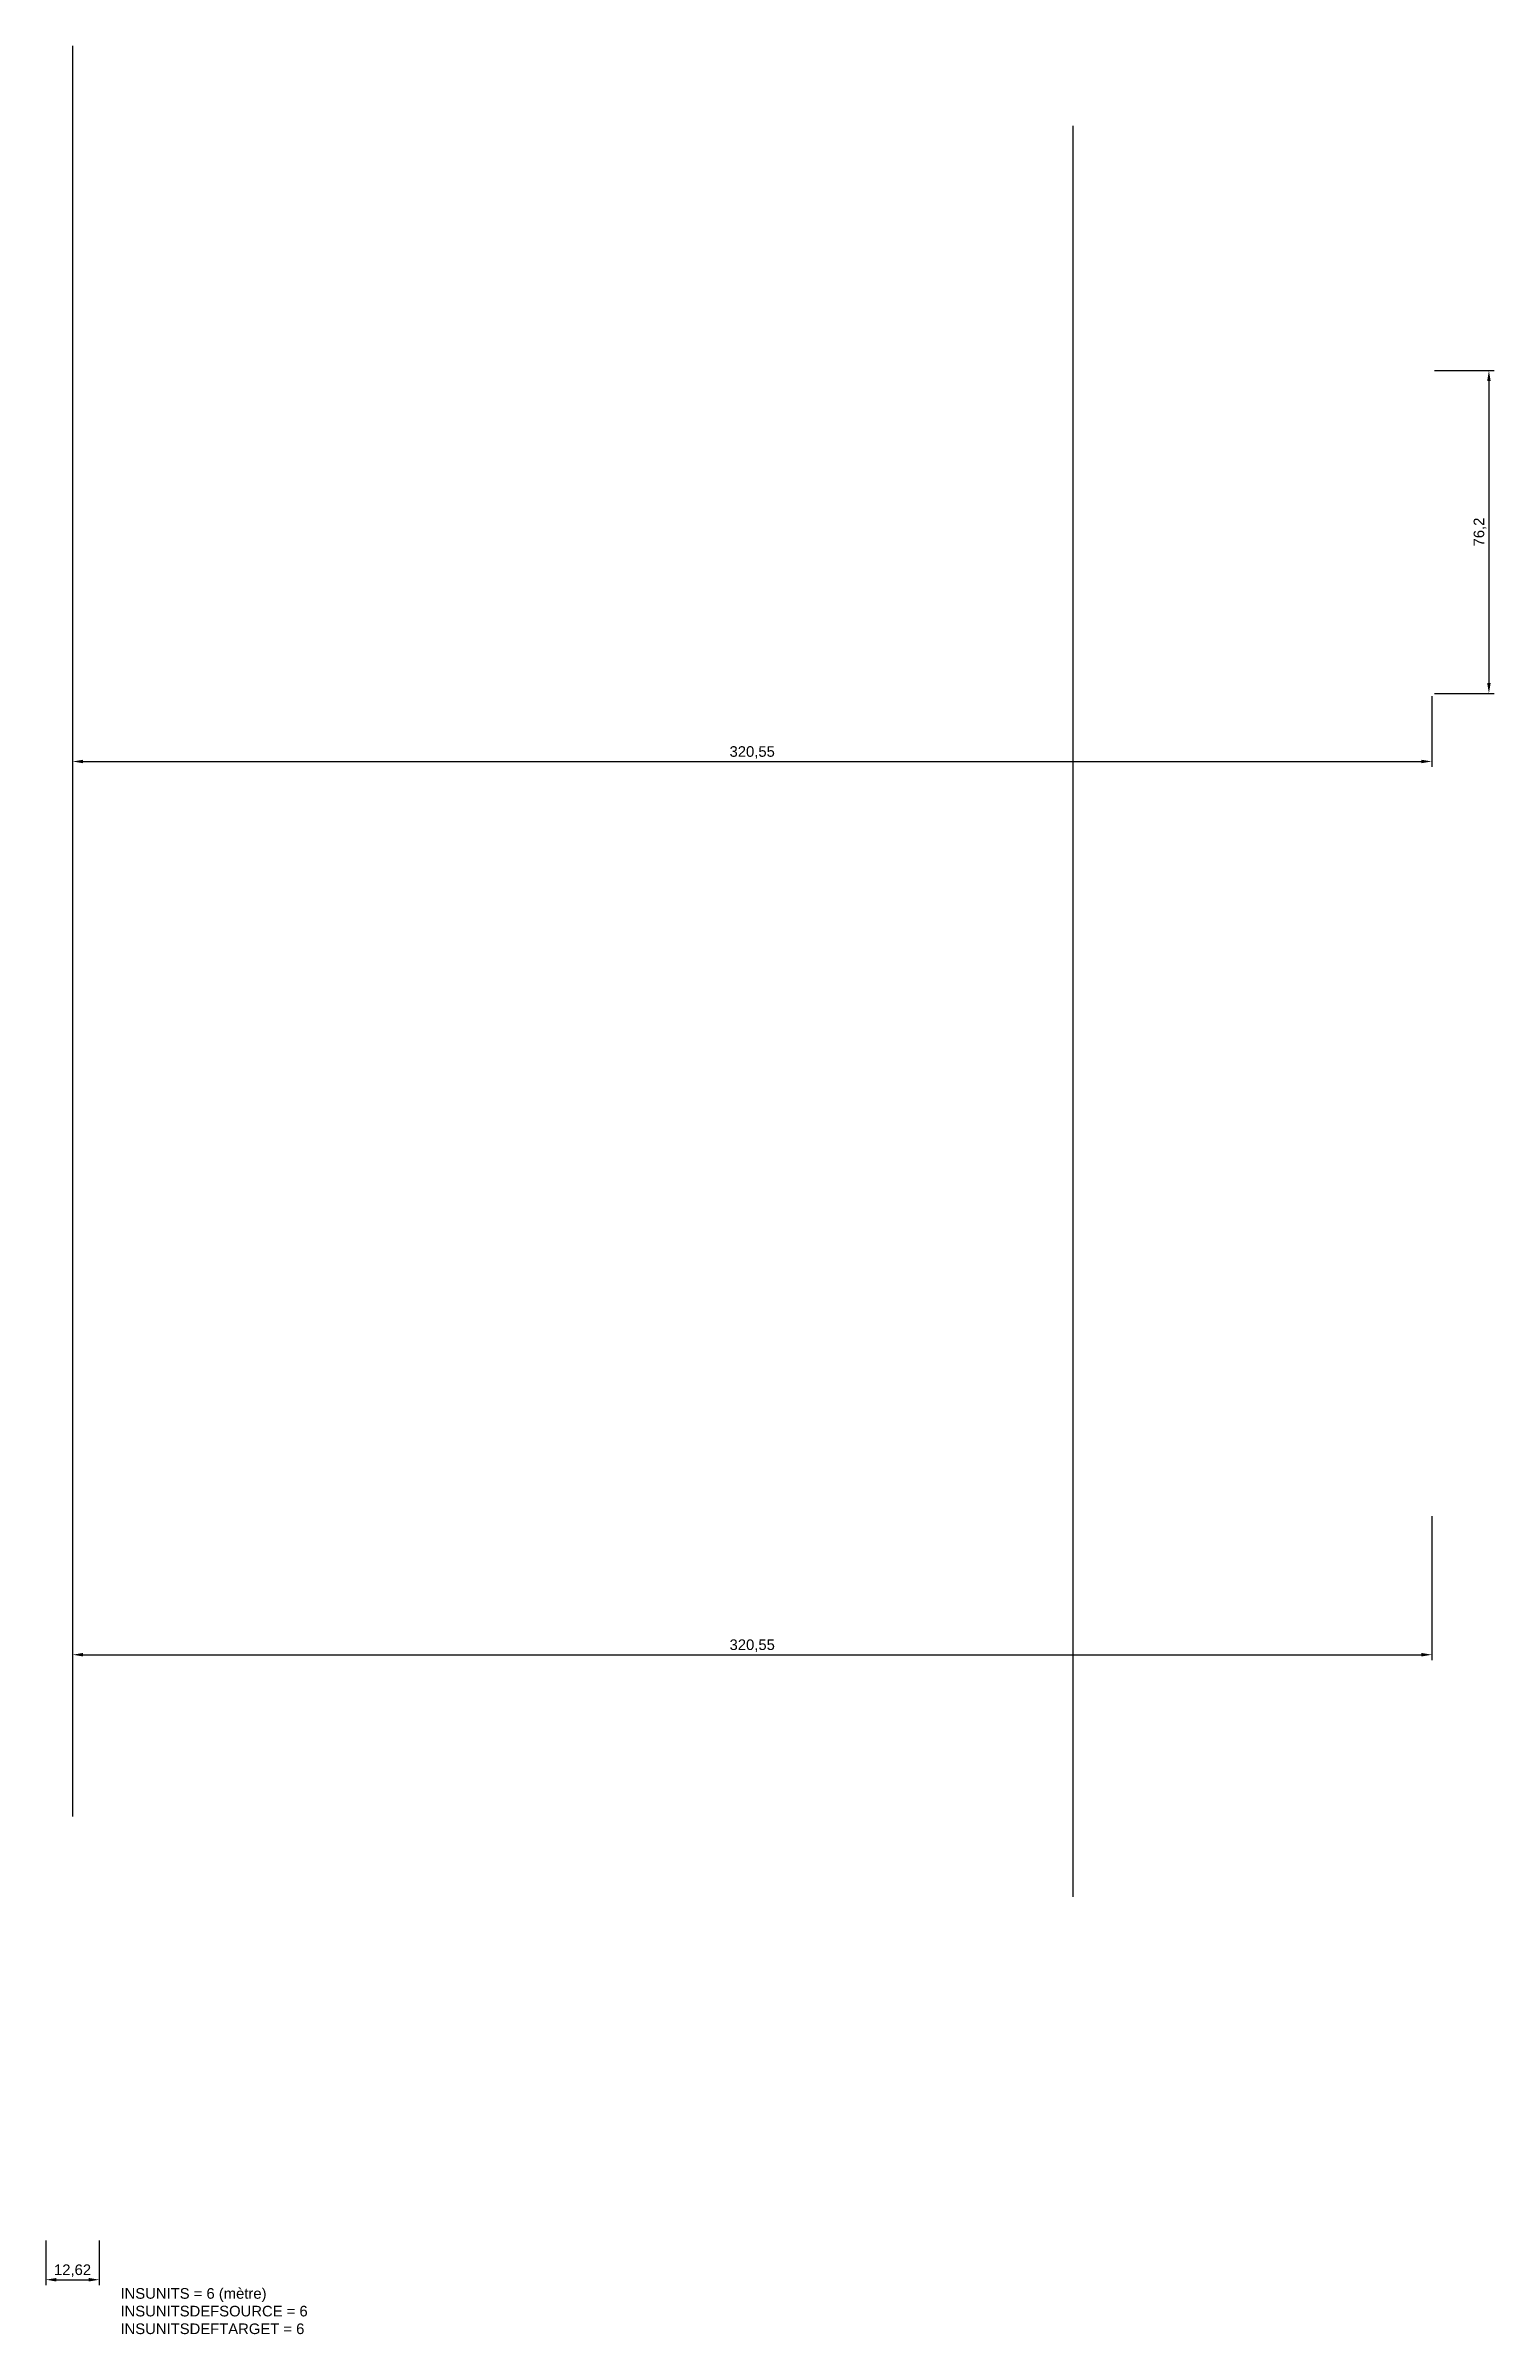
# Model space of a CAD drawing. Header units: metres. Extents: x 1121 to 1462, y 639 to 1178.
import ezdxf

# ---------------------------------------------------------------- set-up
doc = ezdxf.new("R2010")
doc.units = ezdxf.units.M
doc.layers.add('brouillon', color=6, linetype='Continuous', plot=False)
doc.layers.add('cotes', color=5, linetype='Continuous')
doc.styles.get("Standard").update_dxf_attribs({"font": 'ARIAL.TTF'})
doc.dimstyles.new('ISO-25', dxfattribs={"dimtxt": 2.5, "dimasz": 2.5, "dimexe": 1.25, "dimexo": 0.625, "dimtad": 1, "dimtxsty": 'Standard', "dimcen": 2.5, "dimadec": 0, "dimazin": 0, "dimtfac": 1, "dimtmove": 0, "dimatfit": 3, "dimfxl": 0, "dimarcsym": 0})

# ---------------------------------------------------------------- blocks, each defined once
blk = doc.blocks.new('*D3')
at = {"layer": 'cotes', "color": 0, "lineweight": -2}
for p, q in [((1126.82, 1024.97), (1126.82, 1008.33)), ((1447.36, 1024.97), (1447.36, 1008.33)), ((1129.32, 1009.58), (1444.86, 1009.58))]:
    blk.add_line(p, q, dxfattribs=at)
at = {"layer": 'cotes', "color": 0}
for points in [[(1129.32, 1009.99), (1129.32, 1009.16), (1126.82, 1009.58)], [(1444.86, 1009.99), (1444.86, 1009.16), (1447.36, 1009.58)]]:
    blk.add_solid(points, dxfattribs=at)
at = {"layer": 'Defpoints', "color": 0}
for p in [(1126.82, 1025.6), (1447.36, 1025.6), (1447.36, 1009.58)]:
    blk.add_point(p, dxfattribs=at)
at = {"layer": 'cotes', "color": 0, "insert": (1287.09, 1011.7), "char_height": 2.5, "attachment_point": 5}
blk.add_mtext('320,55', dxfattribs=at)
blk = doc.blocks.new('*D4')
at = {"layer": 'cotes', "color": 0, "lineweight": -2}
for p, q in [((1447.99, 1101.8), (1462.06, 1101.8)), ((1460.81, 1099.3), (1460.81, 1028.1)), ((1447.99, 1025.6), (1462.06, 1025.6))]:
    blk.add_line(p, q, dxfattribs=at)
at = {"layer": 'cotes', "color": 0}
for points in [[(1460.4, 1099.3), (1461.23, 1099.3), (1460.81, 1101.8)], [(1460.4, 1028.1), (1461.23, 1028.1), (1460.81, 1025.6)]]:
    blk.add_solid(points, dxfattribs=at)
at = {"layer": 'Defpoints', "color": 0}
for p in [(1447.36, 1101.8), (1447.36, 1025.6), (1460.81, 1025.6)]:
    blk.add_point(p, dxfattribs=at)
at = {"layer": 'cotes', "color": 0, "insert": (1458.69, 1063.7), "char_height": 2.5, "attachment_point": 5, "rotation": 90}
blk.add_mtext('76,2', dxfattribs=at)
blk = doc.blocks.new('*D5')
at = {"layer": 'cotes', "color": 0, "lineweight": -2}
for p, q in [((1126.82, 831.55), (1126.82, 797.65)), ((1447.36, 831.55), (1447.36, 797.65)), ((1129.32, 798.9), (1444.86, 798.9))]:
    blk.add_line(p, q, dxfattribs=at)
at = {"layer": 'cotes', "color": 0}
for points in [[(1129.32, 799.32), (1129.32, 798.48), (1126.82, 798.9)], [(1444.86, 799.32), (1444.86, 798.48), (1447.36, 798.9)]]:
    blk.add_solid(points, dxfattribs=at)
at = {"layer": 'Defpoints', "color": 0}
for p in [(1126.82, 832.17), (1447.36, 832.17), (1447.36, 798.9)]:
    blk.add_point(p, dxfattribs=at)
at = {"layer": 'cotes', "color": 0, "insert": (1287.09, 801.03), "char_height": 2.5, "attachment_point": 5}
blk.add_mtext('320,55', dxfattribs=at)
blk = doc.blocks.new('*D7')
at = {"layer": 'cotes', "color": 0, "lineweight": -2}
for p, q in [((1120.51, 660.77), (1120.51, 650.24)), ((1133.13, 660.77), (1133.13, 650.24)), ((1123.01, 651.49), (1130.63, 651.49))]:
    blk.add_line(p, q, dxfattribs=at)
at = {"layer": 'cotes', "color": 0}
for points in [[(1123.01, 651.9), (1123.01, 651.07), (1120.51, 651.49)], [(1130.63, 651.9), (1130.63, 651.07), (1133.13, 651.49)]]:
    blk.add_solid(points, dxfattribs=at)
at = {"layer": 'Defpoints', "color": 0}
for p in [(1120.51, 661.4), (1133.13, 661.4), (1133.13, 651.49)]:
    blk.add_point(p, dxfattribs=at)
at = {"layer": 'cotes', "color": 0, "insert": (1126.82, 653.61), "char_height": 2.5, "attachment_point": 5}
blk.add_mtext('12,62', dxfattribs=at)

msp = doc.modelspace()

# ---------------------------------------------------------------- linework, layer by layer
at = {"layer": 'brouillon'}
for p, q in [((1126.815, 1178.388), (1126.815, 760.709)), ((1362.703, 1159.509), (1362.703, 741.83))]:
    msp.add_line(p, q, dxfattribs=at)

# ---------------------------------------------------------------- texts
at = {"layer": 'cotes', "insert": (1138.121, 649.501), "char_height": 2.5, "width": 49.49371, "attachment_point": 1}
msp.add_mtext('INSUNITS = 6 (mètre)\\PINSUNITSDEFSOURCE = 6\\PINSUNITSDEFTARGET = 6', dxfattribs=at)

# ---------------------------------------------------------------- dimensions: what is measured, and where the dimension line sits
at = {"layer": 'cotes'}
dim = msp.add_linear_dim(base=(1460.814, 1025.595), p1=(1447.363, 1101.795), p2=(1447.363, 1025.595), angle=90, dimstyle='ISO-25', dxfattribs=at)
dim.commit()
dim.dimension.update_dxf_attribs({"geometry": '*D4', "text_midpoint": (1458.687, 1063.695)})
for base, p1, p2, picture, middle in [((1447.363, 1009.576), (1126.815, 1025.595), (1447.363, 1025.595), '*D3', (1287.089, 1011.704)), ((1447.363, 798.901), (1126.815, 832.172), (1447.363, 832.172), '*D5', (1287.089, 801.029)), ((1133.125, 651.487), (1120.505, 661.395), (1133.125, 661.395), '*D7', (1126.815, 653.614))]:
    dim = msp.add_linear_dim(base=base, p1=p1, p2=p2, dimstyle='ISO-25', dxfattribs=at)
    dim.commit()
    dim.dimension.update_dxf_attribs({"geometry": picture, "text_midpoint": middle})

doc.saveas('drawing.dxf')
